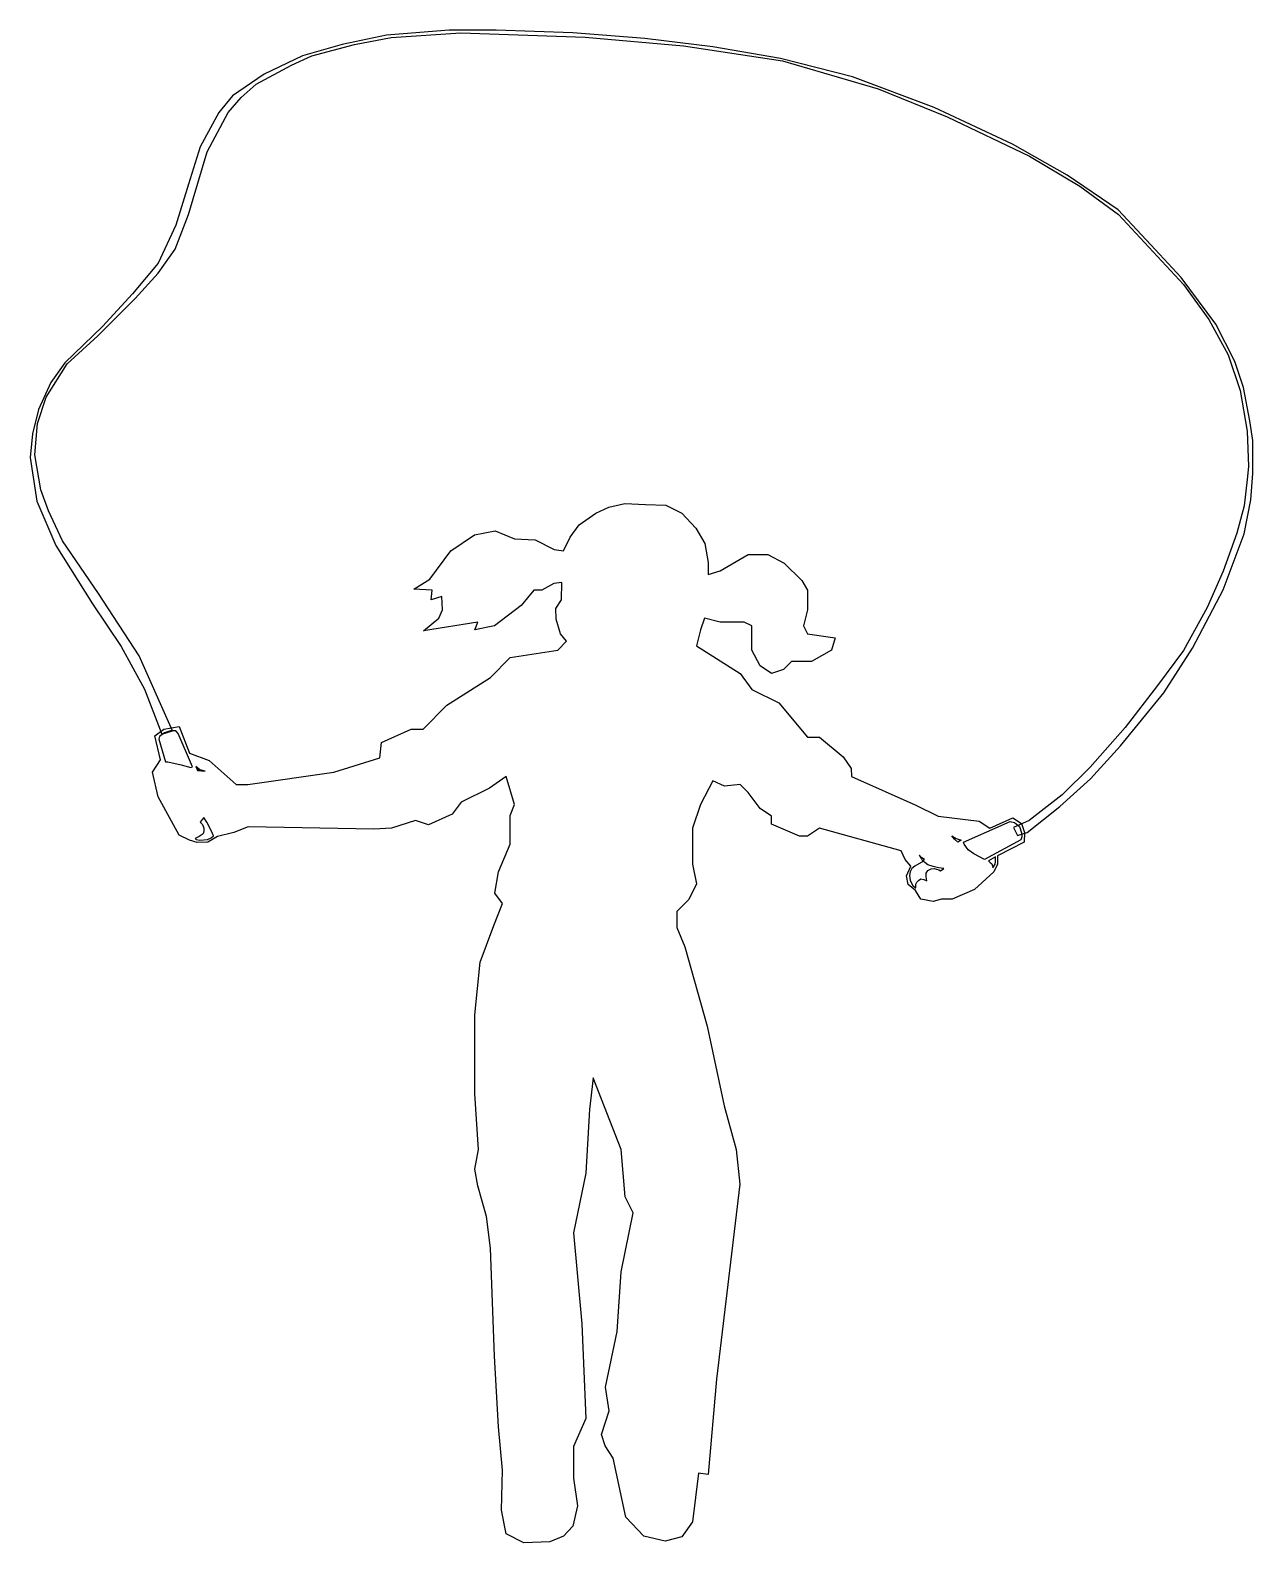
# Model space of a CAD drawing. Extents: x 535 to 703, y 5 to 213.
import ezdxf

# ---------------------------------------------------------------- set-up
doc = ezdxf.new("R2010")
doc.units = 0
doc.header["$MEASUREMENT"] = 0
doc.layers.add('LAYER_1', color=7, linetype='CONTINUOUS')

msp = doc.modelspace()

# ---------------------------------------------------------------- linework, layer by layer
at = {"layer": 'LAYER_1', "linetype": 'CONTINUOUS'}
for points in [[(554.32, 116.3), (549.75, 126.59), (544.14, 135.2), (539.19, 142.42), (537.24, 146.58), (536.21, 149.47), (535.36, 154.28), (535.74, 158.58), (536.95, 162.21), (539.81, 166.81), (544.03, 170.64), (549.16, 175.77), (552.37, 179.28), (554.67, 182.58), (556.53, 187.33), (559.09, 195.97), (561.98, 201.39), (563.75, 203.43), (565.82, 205.29), (570.71, 207.88), (573.51, 209.15), (579.35, 210.74), (584.42, 211.71), (594.03, 212.33), (611.11, 211.74), (624.67, 210.56), (638.29, 208.47), (651.44, 204.64), (660.94, 200.77), (672.29, 195.35), (679.22, 191.22), (684.53, 187.33), (693.46, 177.69), (696.97, 172.91), (699.65, 168.02), (701.28, 163.12), (702.25, 157.52), (702.45, 152.68), (702.25, 150.88), (701.81, 147.26), (700.83, 143.48), (698.95, 138.26), (696.73, 133.25), (693.46, 127.35), (689.92, 122.52), (685.44, 116.77), (680.64, 111.31), (676.8, 107.48), (672.23, 103.97), (670.08, 102.97), (670.61, 101.88), (671.97, 102.32), (676.45, 105.86), (680.69, 109.69), (684.79, 114.23), (690.78, 121.52), (694.73, 127.68), (698.95, 135.7), (701.81, 143.39), (702.75, 148.08), (703.02, 151.68), (703.02, 156.22), (702.6, 158.93), (701.72, 163.53), (700.54, 167.1), (697.94, 172.23), (693.17, 178.66), (688.98, 183.14), (684.5, 187.98), (677.45, 192.75), (669.93, 197.03), (659.17, 202.07), (647.94, 206.26), (638, 208.82), (628.68, 210.42), (619.33, 211.54), (609.43, 212.33), (598.87, 212.69), (592.41, 212.69), (583.77, 212.01), (577.67, 210.74), (572.21, 209.15), (566.94, 206.64), (562.6, 203.66), (560.69, 201.39), (558.12, 196.65), (556.53, 191.49), (554.79, 185.85), (552.34, 180.64), (548.83, 176.42), (544.67, 171.91), (539.51, 166.92), (537.57, 164.24), (535.89, 160.5), (535.03, 157.16), (534.74, 153.92), (535.65, 147.88), (538.28, 141.77), (543.32, 133.75), (547.27, 127.91), (550.48, 122.02), (552.87, 115.83), (554.32, 116.3)], [(607.86, 134.31), (607.92, 136.7), (606.8, 136.58), (605.18, 135.64), (604.06, 135.64), (602.32, 133.52), (598.63, 130.72), (595.92, 130.19), (596.33, 131.25), (588.87, 130.07), (590.97, 131.81), (591.5, 132.93), (591.38, 134.78), (589.91, 134.31), (590.05, 135.64), (587.55, 135.79), (589.73, 137.14), (592.65, 141.07), (595.89, 143.28), (598.72, 143.81), (601.38, 142.72), (604.24, 142.57), (606.86, 141.24), (608.13, 141.07), (609.04, 142.92), (610.31, 144.63), (612.58, 146.25), (614.38, 147.08), (616.56, 147.55), (619.42, 147.43), (622.22, 147.32), (624.41, 146.25), (626.35, 144.16), (627.59, 142.07), (628.06, 139.44), (628.06, 137.79), (629.71, 138.32), (633.55, 140.53), (636.26, 140.53), (638.53, 139.38), (640.95, 136.97), (641.71, 135.64), (641.71, 132.93), (641.18, 130.72), (641.71, 129.62), (645.55, 129.09), (645.02, 127.41), (642.27, 125.85), (639.53, 125.85), (638.44, 124.73), (636.76, 124.17), (635.2, 125.23), (634.08, 127.41), (634.08, 130.72), (633.02, 131.25), (629.71, 131.25), (627.53, 131.81), (627, 130.19), (626.47, 127.97), (632.48, 124.17), (634.08, 121.99), (637.79, 120.13), (641.71, 115.44), (643.36, 115.44), (646.64, 112.73), (647.73, 111.11), (647.76, 109.99), (656.66, 106.07), (659.73, 104.53), (665.36, 103.85), (666.81, 102.88), (669.99, 104.33), (671.2, 103.56), (671.61, 102.29), (671.55, 100.99), (667.9, 99.08), (667.9, 97.96), (667.37, 96.9), (664.71, 94.45), (661.62, 93.15), (660.17, 93.15), (659.02, 92.8), (657.34, 93.15), (656.6, 94.33), (655.6, 95.13), (655.37, 96.36), (655.93, 97.69), (655.19, 98.58), (654.6, 99.76), (643.36, 102.88), (641.71, 101.79), (640.62, 101.79), (636.76, 103.44), (636.76, 104.53), (635.2, 105.62), (633.55, 107.81), (632.48, 108.9), (630.3, 108.69), (628.68, 109.43), (627, 106.15), (625.88, 102.88), (625.88, 97.96), (626.47, 95.24), (625.41, 93.06), (623.73, 91.41), (623.73, 89.23), (624.82, 86.55), (627.91, 75.64), (630.27, 64.7), (631.92, 58.68), (632.43, 53.9), (629.18, 27.07), (628.06, 13.98), (626.73, 14.16), (625.88, 7.43), (624.41, 5.4), (622.13, 4.78), (619.22, 5.49), (616.74, 8.11), (614.97, 16.19), (613.88, 17.9), (613.38, 19.46), (614.44, 22.71), (613.91, 25.98), (615.53, 33.62), (616.06, 41.84), (617.74, 49.98), (616.62, 52.19), (616.06, 58.68), (612.23, 68.53), (611.73, 64.17), (611.2, 55.44), (609.51, 47.24), (610.66, 34.68), (611.2, 21.65), (609.51, 17.84), (609.51, 13.45), (610.05, 9.65), (609.43, 6.84), (608.13, 5.49), (606.24, 4.69), (602.7, 4.57), (600.26, 5.78), (599.61, 9.06), (599.75, 14.57), (599.19, 20.53), (598.63, 30.23), (598.07, 45.09), (597.54, 49.45), (596.33, 53.67), (595.92, 55.97), (596.45, 58.68), (595.92, 66.35), (595.92, 77.23), (596.69, 84.48), (598.55, 89.52), (599.75, 92.53), (598.69, 93.95), (599.19, 96.9), (600.79, 100.7), (600.79, 104.62), (601.38, 106.15), (600.26, 109.99), (597.96, 108.39), (594.06, 106.48), (592.8, 104.83), (589.55, 103.35), (587.75, 103.94), (584.45, 102.88), (582.03, 102.76), (564.75, 103.06), (562.75, 102.29), (560.51, 101.73), (559.18, 100.96), (557.71, 100.91), (556.65, 101.23), (555.26, 101.94), (552.34, 107.22), (551.57, 110.61), (552.67, 112.32), (551.87, 115.59), (553.11, 116.5), (555.26, 116.89), (556.65, 113.23), (559.36, 112.2), (563.1, 108.9), (564.67, 108.9), (576.52, 110.61), (582.86, 112.58), (583.1, 114.68), (587.19, 116.53), (588.82, 116.53), (592.09, 119.81), (598.07, 123.64), (600.79, 126.38), (607.36, 127.41), (608.57, 128.62), (607.75, 129.65), (607.13, 131.66), (607.1, 133.1), (607.86, 134.31)], [(557.06, 111.34), (555.11, 115.94), (554.76, 116.3), (554.05, 116.3), (553.2, 116.03), (552.52, 115.53), (552.43, 115.15), (553.34, 112.02), (553.7, 112.02), (555.53, 111.61), (556.85, 111.26), (557.06, 111.34)], [(557.74, 110.81), (558.8, 110.72), (558.09, 110.93), (557.53, 111.37), (557.74, 110.81)], [(557.44, 101.47), (557.59, 101.32), (558.09, 101.23), (559.12, 101.35), (559.65, 101.58), (559.95, 101.85), (559.68, 102.47), (559.03, 103.71), (558.62, 104.38), (558.39, 104.09), (558.12, 103.74), (558.44, 103.38), (558.65, 102.91), (558.65, 102.62), (558.59, 102.2), (558.42, 102.03), (558, 101.73), (557.44, 101.47)], [(663.18, 100.99), (669.64, 103.8), (670.23, 103.68), (670.93, 103.12), (671.2, 102.26), (671.23, 101.7), (671.11, 101.29), (666.1, 98.58), (664.62, 99.37), (663.86, 99.9), (663.3, 100.7), (663.18, 100.99)], [(662.41, 100.99), (661.97, 101.38), (661.59, 101.85), (662.21, 101.47), (662.88, 101.23), (662.41, 100.99)], [(657.69, 98.34), (656.52, 97.69), (656.1, 97.34), (655.87, 96.87), (655.78, 96.39), (655.84, 95.69), (656.22, 95.01), (656.6, 94.71), (656.66, 94.71), (656.66, 95.21), (656.78, 95.45), (656.99, 95.69), (657.34, 95.92), (657.72, 95.83), (658.14, 95.63), (658.05, 96.19), (658.08, 96.72), (658.28, 97.07), (658.73, 97.31), (659.17, 97.34), (659.79, 97.16), (660.05, 97.04), (660.5, 97.34), (659.76, 97.46), (659.02, 97.63), (658.28, 97.87), (657.87, 98.19), (657.69, 98.34)], [(657.84, 98.58), (657.46, 98.81), (657.08, 99.2), (657.4, 98.69), (657.55, 98.4), (657.84, 98.58)], [(667.6, 98.96), (666.66, 98.4), (666.87, 98.19), (667.1, 97.99), (667.22, 97.6), (667.22, 97.43), (667.57, 97.96), (667.6, 98.25), (667.6, 98.96)]]:
    msp.add_lwpolyline(points, dxfattribs=at)
at = {"layer": 'LAYER_1', "color": 7}
msp.add_solid([(557.74, 110.81), (558.8, 110.72), (557.53, 111.37), (558.09, 110.93)], dxfattribs=at)

doc.saveas('drawing.dxf')
